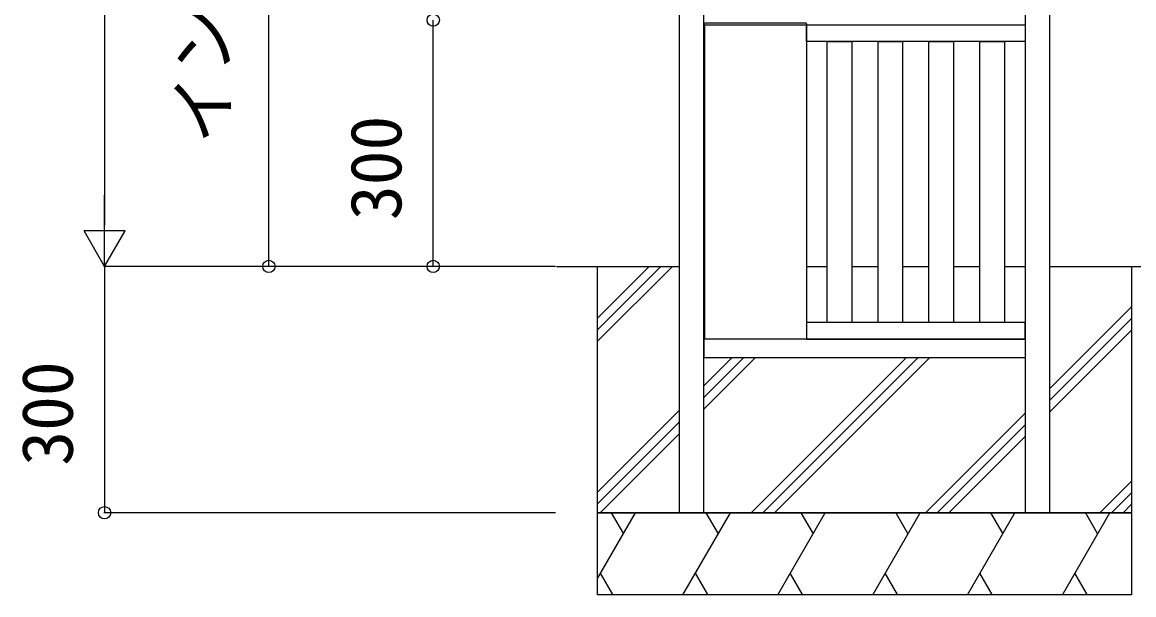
# Model space of a CAD drawing. Units: millimetres, scale not verified. Extents: x -4375 to 4375, y -6498 to 6471.
# Drawn here: x -2375 to -1022, y -1148 to -451 of the extents above; entities that cross this region are included whole.
import ezdxf
from ezdxf.enums import TextEntityAlignment as Align

# ---------------------------------------------------------------- set-up
doc = ezdxf.new("R2010")
doc.units = ezdxf.units.MM
doc.header["$LTSCALE"] = 30
doc.layers.add('0-2_YKK_A1', color=4, linetype='Continuous')
doc.layers.add('0-3_YKK_D', color=6, linetype='Continuous')
doc.styles.add('ＭＳ ゴシック', font='')
doc.styles.get('ＭＳ ゴシック').set_extended_font_data('MS Gothic')

msp = doc.modelspace()

# ---------------------------------------------------------------- linework, layer by layer
at = {"layer": '0-2_YKK_A1'}
for p, q in [((-1575.5, 846.6), (-1575.5, -748.4)), ((-1545.5, -748.4), (-1545.5, 846.6)), ((-1154.5, 846.6), (-1154.5, -748.4)), ((-1124.5, -748.4), (-1124.5, 846.6)), ((-1544.5, -454.4), (-1420.5, -454.4)), ((-1421.06, -452.4), (-1543.94, -452.4)), ((-1421, -454.4), (-1420, -454.4)), ((-1420, -454.4), (-1420.06, -453.34)), ((-1545.5, -465.9), (-1544.5, -465.9)), ((-1545.5, -472.9), (-1544.5, -472.9)), ((-1725, -748.4), (-1575.5, -748.4)), ((-1675, -748.4), (-1575.5, -748.4)), ((-1675, -811.42), (-1611.98, -748.4)), ((-1675, -825.56), (-1597.84, -748.4)), ((-1675, -839.7), (-1583.7, -748.4)), ((-1575.5, -748.4), (-1575.5, -1048.4)), ((-1545.5, -1048.4), (-1545.5, -748.4)), ((-1545.5, -748.4), (-1544.5, -748.4)), ((-1420.5, -748.4), (-1395.5, -748.4)), ((-1365.5, -748.4), (-1333.5, -748.4)), ((-1365.5, -748.4), (-1333.5, -748.4)), ((-1303.5, -748.4), (-1271.5, -748.4)), ((-1303.5, -748.4), (-1271.5, -748.4)), ((-1241.5, -748.4), (-1209.5, -748.4)), ((-1241.5, -748.4), (-1209.5, -748.4)), ((-1179.5, -748.4), (-1154.5, -748.4)), ((-1179.5, -748.4), (-1154.5, -748.4)), ((-1154.5, -748.4), (-1154.5, -1048.4)), ((-1124.5, -1048.4), (-1124.5, -748.4)), ((-1124.5, -748.4), (-1025, -748.4)), ((-1124.5, -748.4), (-793.37, -748.4)), ((-1124.5, -897.32), (-1025, -797.82)), ((-1545.5, -818.4), (-1544.5, -818.4)), ((-1365.5, -816.9), (-1395.5, -816.9)), ((-1303.5, -816.9), (-1333.5, -816.9)), ((-1241.5, -816.9), (-1271.5, -816.9)), ((-1179.5, -816.9), (-1209.5, -816.9)), ((-1124.5, -911.46), (-1025, -811.96)), ((-1545.5, -825.4), (-1544.5, -825.4)), ((-1154.5, -836.9), (-1545.5, -836.9)), ((-1545.5, -836.9), (-1545.5, -859.9)), ((-1420.5, -836.9), (-1544.5, -836.9)), ((-1154.5, -836.9), (-1154.5, -859.9)), ((-1124.5, -925.6), (-1025, -826.1)), ((-1154.5, -859.9), (-1545.5, -859.9)), ((-1545.5, -894.05), (-1511.35, -859.9)), ((-1545.5, -908.19), (-1497.21, -859.9)), ((-1545.5, -922.34), (-1483.06, -859.9)), ((-1487.72, -1048.4), (-1299.22, -859.9)), ((-1473.57, -1048.4), (-1285.07, -859.9)), ((-1459.43, -1048.4), (-1270.93, -859.9)), ((-1675, -1023.55), (-1575.5, -924.05)), ((-1275.58, -1048.4), (-1154.5, -927.32)), ((-1675, -1037.69), (-1575.5, -938.19)), ((-1261.44, -1048.4), (-1154.5, -941.46)), ((-1671.56, -1048.4), (-1575.5, -952.34)), ((-1247.3, -1048.4), (-1154.5, -955.6)), ((-1063.45, -1048.4), (-1025, -1009.95)), ((-1049.31, -1048.4), (-1025, -1024.09)), ((-1035.17, -1048.4), (-1025, -1038.23)), ((-1675, -1128.69), (-1628.64, -1048.4)), ((-1658.38, -1048.4), (-1643.51, -1074.15)), ((-1570.91, -1148.4), (-1513.17, -1048.4)), ((-1542.91, -1048.4), (-1528.04, -1074.15)), ((-1455.44, -1148.4), (-1397.7, -1048.4)), ((-1427.44, -1048.4), (-1412.57, -1074.15)), ((-1339.97, -1148.4), (-1282.23, -1048.4)), ((-1311.97, -1048.4), (-1297.1, -1074.15)), ((-1224.5, -1148.4), (-1166.76, -1048.4)), ((-1196.5, -1048.4), (-1181.63, -1074.15)), ((-1109.03, -1148.4), (-1051.29, -1048.4)), ((-1081.03, -1048.4), (-1066.16, -1074.15)), ((-1656.24, -1148.17), (-1671.24, -1122.19)), ((-1540.77, -1148.17), (-1555.77, -1122.19)), ((-1425.3, -1148.17), (-1440.3, -1122.19)), ((-1309.83, -1148.17), (-1324.83, -1122.19)), ((-1194.36, -1148.17), (-1209.36, -1122.19)), ((-1078.89, -1148.17), (-1093.89, -1122.19)), ((-1600.77, -1148.17), (-1600.64, -1148.4)), ((-1485.3, -1148.17), (-1485.17, -1148.4)), ((-1369.83, -1148.17), (-1369.7, -1148.4)), ((-1254.36, -1148.17), (-1254.23, -1148.4)), ((-1138.89, -1148.17), (-1138.76, -1148.4))]:
    msp.add_line(p, q, dxfattribs=at)
for points in [[(-1544.5, -481.9), (-1544.5, -456.9), (-1545.5, -456.9), (-1545.5, -481.9)], [(-1154.5, -474.4), (-1420.5, -474.4), (-1420.5, -454.4), (-1154.5, -454.4)], [(-1544.5, -834.4), (-1544.5, -809.4), (-1545.5, -809.4), (-1545.5, -834.4)], [(-1154.5, -816.9), (-1420.5, -816.9), (-1420.5, -836.9), (-1154.5, -836.9)], [(-1675, -1048.4), (-1025, -1048.4), (-1025, -1148.4), (-1675, -1148.4)]]:
    msp.add_lwpolyline(points, close=True, dxfattribs=at)
for points in [[(-1544.94, -453.34), (-1545, -454.4), (-1544, -454.4), (-1421, -454.4)], [(-1544.5, -836.9), (-1544.5, -748.4), (-1544.5, -454.4)], [(-1420.5, -454.4), (-1420.5, -748.4), (-1420.5, -836.9)], [(-1395.5, -474.4), (-1365.5, -474.4), (-1365.5, -748.4), (-1365.5, -816.9)], [(-1395.5, -816.9), (-1395.5, -748.4), (-1395.5, -474.4)], [(-1333.5, -474.4), (-1303.5, -474.4), (-1303.5, -748.4), (-1303.5, -816.9)], [(-1333.5, -816.9), (-1333.5, -748.4), (-1333.5, -474.4)], [(-1271.5, -474.4), (-1241.5, -474.4), (-1241.5, -748.4), (-1241.5, -816.9)], [(-1271.5, -816.9), (-1271.5, -748.4), (-1271.5, -474.4)], [(-1209.5, -474.4), (-1179.5, -474.4), (-1179.5, -748.4), (-1179.5, -816.9)], [(-1209.5, -816.9), (-1209.5, -748.4), (-1209.5, -474.4)], [(-1124.5, -748.4), (-1025, -748.4), (-1025, -1048.4), (-1675, -1048.4), (-1675, -748.4)]]:
    msp.add_lwpolyline(points, dxfattribs=at)
for centre, start, end in [((-1543.94, -453.4), 90, 176.5), ((-1421.06, -453.4), 3.5, 90)]:
    msp.add_arc(centre, 1, start, end, dxfattribs=at)
at = {"layer": '0-3_YKK_D'}
for p, q in [((-2275, 801.6), (-2275, -698.4)), ((-2075, -748.4), (-2075, 751.6)), ((-1875, -748.4), (-1875, -448.4)), ((-2275, -748.4), (-2275, -661.8)), ((-2275, -748.4), (-2300, -705.1)), ((-2250, -705.1), (-2300, -705.1)), ((-2275, -748.4), (-2250, -705.1)), ((-1726, -748.4), (-2276, -748.4)), ((-1726, -748.4), (-2276, -748.4)), ((-2275, -748.4), (-2275, -1048.4)), ((-1726, -748.4), (-2076, -748.4)), ((-1726, -748.4), (-1876, -748.4)), ((-1726, -1048.4), (-2276, -1048.4))]:
    msp.add_line(p, q, dxfattribs=at)
for centre in [(-1875, -448.4), (-1875, -448.4), (-2075, -748.4), (-1875, -748.4), (-2275, -1048.4)]:
    msp.add_circle(centre, 7.5, dxfattribs=at)

# ---------------------------------------------------------------- texts
at = {"layer": '0-3_YKK_D', "style": 'ＭＳ ゴシック'}
for s, p in [('インターホン中心：1500', (-2105.14, -599.44)), ('300', (-1895, -692.09)), ('300', (-2295, -991.18))]:
    msp.add_text(s, height=62.32, rotation=90, dxfattribs=at).set_placement(p, align=Align.BOTTOM_LEFT)

doc.saveas('drawing.dxf')
